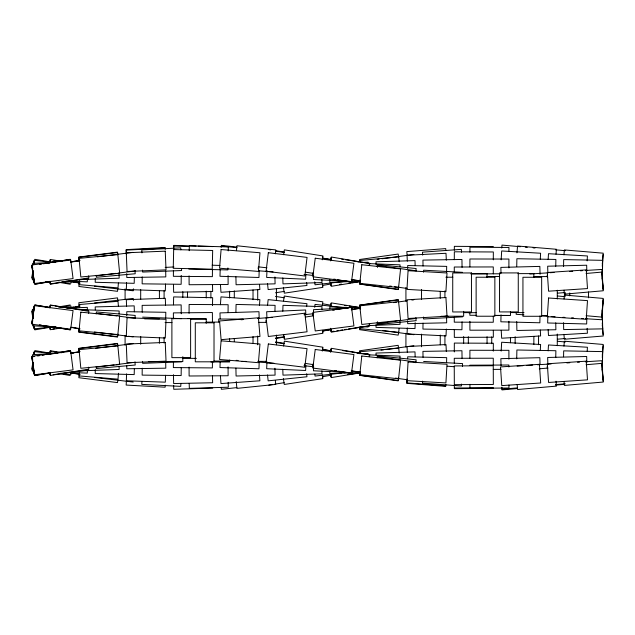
<?xml version="1.0" encoding="UTF-8"?>
<svg xmlns="http://www.w3.org/2000/svg" width="635" height="635" viewBox="0 0 635 635"><rect width="100%" height="100%" fill="white"/><g stroke="black" fill="none" stroke-linecap="round" stroke-linejoin="round"><path stroke-width="0.95" d="M469.892 266.875L469.908 258.993L508.913 259.048L508.897 267.914M469.892 358.148L469.908 350.266L508.913 350.322L508.897 359.188M454.287 317.238L454.271 322.167L493.276 322.239L493.292 316.325M454.295 259.683L454.335 251.801L493.339 251.968L493.3 259.85M454.295 351.941L454.335 343.075L493.339 343.241L493.3 351.123M469.86 312.309L469.852 315.27L476.679 315.301M469.924 252.135L469.948 247.213L508.952 247.452L508.929 251.389M602.448 326.072L602.567 307.356M189.063 313.325L189.119 304.459L228.124 304.713L228.068 312.595M454.327 250.285L454.35 246.34L493.355 246.594M173.426 270.391L173.371 276.304L212.376 276.646L212.439 269.748M173.426 361.664L173.371 367.578L212.376 367.919L212.431 362.006M142.224 276.939L142.145 283.837L181.15 284.29L181.245 275.415M142.224 368.213L142.145 375.11L181.15 375.555L181.237 367.673M126.738 315.627L126.794 311.682L165.798 312.293L165.703 318.198M423.037 323.167L422.934 329.081L461.939 329.724L462.066 321.842M516.731 266.605L516.882 258.723L555.879 259.453L555.744 266.351M516.715 358.854L516.882 349.988L555.879 350.726L555.744 357.624M563.555 266.494L563.682 259.596L602.686 260.334L602.329 279.051M563.57 356.783L563.682 350.869L602.686 351.607L602.329 370.324M173.49 304.792L173.649 296.91L212.646 297.704L212.487 305.586M227.894 267.946L227.854 269.915L188.857 269.057M235.902 312.325L236.085 304.443L275.082 305.348L274.939 311.253M407.63 268.478L407.694 265.525L446.691 266.382L446.564 272.296M407.654 358.767L407.694 356.799L446.691 357.656L446.58 362.585M501.039 314.897L500.864 321.794L539.861 322.778L540.036 315.889M547.846 316.087L547.672 322.977L586.669 323.969L586.819 318.056M95.306 278.336L95.202 282.273L134.191 283.321L134.35 277.416M95.306 369.61L95.202 373.547L134.191 374.594L134.35 368.689M173.665 248.333L173.752 245.38L196.175 246.07M173.657 249.007L173.744 246.055L189.341 246.523M189.198 250.698L189.349 245.777L228.338 246.959L228.219 250.896M220.194 269.383L219.98 276.281L258.969 277.487L259.183 270.597M220.162 361.64L219.98 367.546L258.969 368.76L259.183 361.863M376.095 324.445L376.007 327.398L414.996 328.573L415.171 322.667M282.797 311.221L282.996 305.316L321.977 306.641L321.881 309.594M48.911 263.7L48.982 261.731L54.832 261.938M87.4 278.868L87.297 281.829L65.857 281.059M87.4 370.141L87.297 373.094L67.81 372.404M119.062 313.96L119.174 311.007L81.169 309.626M126.571 282.607L126.325 289.497L165.306 290.894L165.552 284.004M126.571 373.872L126.325 380.77L165.306 382.167L165.552 375.277M329.755 308.824L329.827 306.856L360.037 307.959M399.971 266.819L400.05 264.851L368.872 263.588M399.971 358.092L400.05 356.124L368.872 354.862M266.978 270.55L266.66 277.439L305.625 279.217L305.848 274.296M266.978 361.823L266.66 368.713L305.625 370.491L305.848 365.57M32.703 323.866L32.607 325.834L55.983 326.954M32.941 318.937L33.504 307.126M313.579 276.558L313.436 279.511L349.472 281.281M313.579 367.832L313.436 370.784L352.393 372.697L352.488 370.729M352.393 281.424L352.488 279.456M141.946 381.429L141.795 384.381L180.753 386.382L180.904 383.437M407.337 328.017L407.035 333.923L445.992 335.907L446.341 329.017M126.381 381.127L126.167 385.064L165.116 387.183L165.227 385.215M423.521 272.161L423.632 270.192L462.582 272.344M462.415 366.562L462.582 363.609L423.632 361.466M501.158 259.818L501.674 250.968L540.615 253.238L540.274 259.144M501.158 351.091L501.674 342.241L540.615 344.511L540.274 350.409M548.14 259.596L548.481 253.698L587.423 255.969L587.137 260.882M548.14 350.869L548.481 344.972L587.423 347.242L587.192 351.171M516.271 312.356L516.152 314.325L523.931 314.817M603.059 301.061L601.885 319.746L585.335 318.699M32.703 275.82L32.425 279.749L34.377 279.884M32.909 272.867L33.052 270.899M33.536 264.017L33.742 261.072M32.568 369.054L32.425 371.023L34.377 371.157M33.599 354.306L33.742 352.346M602.29 266.311L603.131 254.516M602.29 357.584L603.131 345.789M220.416 304.752L220.98 296.886L259.882 299.672L259.461 305.57M407.138 378.976L406.844 382.905L445.738 385.81M422.585 381.119L422.434 383.088L461.327 386.04L461.478 384.072M360.013 374.007L360.164 372.039M407.122 379.412L406.821 383.342L445.706 386.366L445.857 384.397M602.258 311.19L603.179 299.395M79.462 280.726L79.129 284.647L117.999 287.893L118.412 282.98M79.462 371.991L79.129 375.92L117.999 379.159L118.491 373.269M516.969 252.897L517.549 246.023L556.419 249.269L556.006 254.183M563.943 254.849L564.356 249.936L603.226 253.182L602.321 263.985M563.943 346.115L564.356 341.209L603.226 344.456L602.321 355.259M564.047 298.966L564.396 295.037L603.25 298.426L601.623 317.079L586.081 315.722M501.737 248.039L501.999 245.094L520.454 246.721M32.536 322.016L32.71 320.056M32.893 318.095L33.076 316.135M33.695 309.261L33.965 306.316M96.187 313.896L96.369 311.936L135.215 315.444L134.945 318.389M360.077 326.731L359.894 328.7L398.732 332.327L399.097 328.398M377.126 266.557L377.325 264.597L416.131 268.526L415.933 270.486M377.126 357.83L377.325 355.87L416.131 359.799L415.83 362.736M258.183 268.74L258.389 266.779M267.533 305.498L268.153 299.617L306.943 303.697L306.634 306.641M236.442 250.658L236.966 245.761L275.749 249.904L275.336 253.825M221.178 247.325L221.393 245.364L236.903 247.063M32.988 271.105L32.131 278.94L34.068 279.154M33.75 264.247L34.179 260.334L49.689 262.041M32.988 362.379L32.131 370.213L34.068 370.427M33.853 354.544L34.179 351.607L50.657 353.425M71.112 281.265L70.898 283.218L62.174 282.257M71.112 372.531L70.898 374.491L60.238 373.316M314.714 307.332L315.047 304.395L344.114 307.689M49.657 307.761L49.887 305.8M133.437 288.822L133.199 290.782L94.472 286.163M79.208 328.986L78.851 331.922L117.562 336.661L117.808 334.701M330.517 260.413L330.764 258.461M330.517 351.687L330.764 349.734M369.237 265.168L369.475 263.215L360.767 262.144M369.237 356.441L369.475 354.489L356.894 352.941M79.319 282.535L78.827 286.441L117.523 291.33L117.896 288.393M79.319 373.809L78.827 377.714L117.523 382.603L117.896 379.666M79.311 328.224L78.811 332.137L117.507 337.066L117.88 334.137M49.808 261.842L50.07 259.89M49.808 353.108L50.07 351.155L51.999 351.417M330.676 305.546L330.946 303.594M360.124 280.043L359.585 283.948L398.232 289.25L398.629 286.322M360.124 371.316L359.585 375.221L398.232 380.524L398.494 378.571M377.492 267.406L377.762 265.454L416.393 270.843M322.516 258.532L322.794 256.58M322.516 349.806L322.794 347.853M359.839 327.724L359.561 329.668L398.177 335.137L398.597 332.208M359.966 281.138L359.553 284.067L398.161 289.584L398.582 286.655M359.966 372.412L359.553 375.341L398.161 380.857L398.582 377.928M283.551 300.887L284.282 296.013L322.85 301.831L322.262 305.729M330.66 260.469L331.105 257.548M330.66 351.742L331.105 348.821M304.411 365.808L304.713 363.863M283.591 254.738L284.361 249.865L322.89 255.929L322.278 259.818M283.591 346.004L284.361 341.138L322.89 347.202L322.278 351.091M49.879 262.406L50.34 259.485L61.897 261.31M49.879 353.679L50.34 350.758L61.897 352.584M31.79 323.533L34.782 305.054L50.189 307.546L34.869 304.935M70.604 327.827L70.294 329.771L43.339 325.406M330.597 306.761L331.224 302.871L360.101 307.554M49.943 307.919L50.419 305.006L88.908 311.348L88.582 313.293M31.758 277.797L32.893 270.994M34.361 262.247L34.846 259.326L50.236 261.898M31.758 369.07L32.893 362.267M34.195 354.489L34.846 350.599L50.236 353.171M312.603 275.582L313.087 272.661M312.603 366.847L313.087 363.934M351.56 370.332L351.076 373.253L338.574 371.173M31.75 323.398L32.901 316.595M70.541 327.946L70.207 329.89L58.674 327.938M330.652 260.906L331.311 257.024L369.768 263.525L369.443 265.47M330.652 352.179L331.311 348.298L369.768 354.798L369.443 356.743M322.485 331.129L331.129 329.628M322.461 285.448L331.113 283.964M322.461 376.722L331.113 375.237M58.674 261.247L70.207 259.302L70.541 261.247M34.869 284.25L50.252 281.654L34.782 284.139L31.79 265.652M58.674 352.52L70.207 350.576L70.541 352.512M351.266 309.801L359.918 308.34M34.869 375.523L49.292 373.094M58.69 306.895L70.231 304.967M50.236 327.287L34.846 329.859L34.361 326.946M332.803 310.253L334.724 309.928M336.653 309.61L351.076 307.213M322.405 330.962L331.065 329.517M70.469 261.906L80.089 260.318M70.469 353.179L80.089 351.592M39.489 264.406L41.418 264.096M43.339 263.787L70.294 259.413L70.604 261.358M360.101 281.63L331.224 286.314L330.597 282.424M34.679 356.457L31.79 356.926L34.782 375.412L50.189 372.912M37.568 355.989L39.489 355.679M42.378 355.211L44.299 354.901M46.228 354.592L70.294 350.687M275.542 338.534L284.21 337.137M360.101 372.904L331.224 377.587L330.597 373.697M275.526 292.783L284.194 291.401M268.788 385.127L272.637 384.516M274.558 384.207L284.194 382.675M70.533 307.554L80.161 306.038M60.936 328.033L50.34 329.708L50.03 327.755M305.53 317.04L313.238 315.825M275.471 338.074L284.147 336.733M333.994 331.2L331.105 331.637L330.803 329.692M336.891 330.764L338.812 330.47M340.741 330.176L342.67 329.882M344.599 329.589L346.527 329.295M348.456 329.001L359.061 327.39M70.628 261.945L78.343 260.802M50.221 283.893L60.833 282.321M70.628 353.219L79.311 351.933M53.118 374.737L59.865 373.737M339.638 284.385L341.574 284.115M348.329 283.178L350.266 282.908M352.195 282.646L359.926 281.575M393.525 302.633L396.423 302.228M398.351 301.958L407.043 300.744M411.877 300.069L413.806 299.799M416.393 318.341L377.762 323.739L377.492 321.786M347.369 374.587L349.298 374.317M351.226 374.047L359.926 372.84M70.755 307.61L73.652 307.221M75.581 306.959L78.486 306.57M52.967 328.914L54.904 328.652M56.832 328.39L59.73 327.993M377.142 259.413L379.079 259.151M381.976 258.77L413.869 254.5M381.008 350.171L383.913 349.782M385.842 349.52L413.869 345.765M97.338 256.818L133.144 252.365M96.75 275.757L116.102 273.352M118.039 273.106L135.453 270.939M95.409 348.329L133.144 343.63M96.75 367.03L114.165 364.863M116.102 364.625L135.453 362.212M351.711 309.293L360.418 308.221M355.925 327.636L369.475 325.977L369.237 324.017M71.866 261.906L74.771 261.556M76.708 261.326L78.645 261.088M57.634 282.464L59.571 282.234M61.508 281.996L88.614 278.757M94.472 303.03L133.199 298.41L133.437 300.363M70.898 353.29L73.803 352.941M60.539 373.388L88.614 370.03M304.014 314.769L313.706 313.666M343.146 281.615L315.047 284.79L314.714 281.853M341.209 373.102L315.047 376.063L314.825 374.102M344.114 372.777L347.027 372.443M34.068 310.031L32.131 310.245L32.988 318.079M61.206 307.038L70.898 305.967L71.112 307.927M49.689 327.144L34.179 328.859L33.853 325.922M51.626 326.93L53.562 326.715M236.895 387.612L221.385 389.295L221.17 387.334M359.894 260.493L398.732 256.865L399.185 261.771M45.617 281.805L47.561 281.63M557.546 339.193L565.317 338.503M517.549 388.525L502.007 389.906L501.833 387.945M555.609 385.127L564.356 384.35M586.081 273.471L601.623 272.113L603.25 290.766L564.396 294.148L564.047 290.227M539.274 368.816L548.021 368.054M586.081 364.736L601.623 363.387L603.25 382.04L564.396 385.421L564.047 381.492M557.522 293.18L565.293 292.521M517.509 387.882L501.967 389.215L501.801 387.247M555.577 384.619L565.293 383.786M241.03 319.754L242.975 319.603M257.556 318.476L272.145 317.341M34.377 309.301L32.425 309.443L32.703 313.373M529.773 274.002L547.291 272.891M550.212 272.709L554.101 272.463M569.77 271.47L572.683 271.288M580.469 270.796L582.414 270.677M585.335 270.486L601.885 269.446L603.059 288.131M517.12 366.077L522.962 365.704M526.852 365.458L532.694 365.093M537.559 364.784L551.18 363.918M566.849 362.934L569.77 362.744M577.548 362.252L579.501 362.133M585.335 361.759L601.885 360.712L603.059 379.397M462.582 316.849L423.632 318.992L423.521 317.024M165.179 267.422L173.942 266.954M165.132 248.087L126.182 250.142L126.389 254.079M55.015 262.287L32.607 263.358L32.703 265.327M348.496 307.959L313.436 309.682L313.579 312.634M54.038 353.608L32.607 354.632L32.703 356.6M368.872 325.604L400.05 324.334L399.931 321.381M181.602 361.815L142.629 363.331L142.55 361.363M360.331 262.485L368.125 262.199M80.193 279.598L119.174 278.186L119.031 274.249M349.321 281.623L329.827 282.337L329.724 279.376M351.266 281.551L360.037 281.234M361.307 353.719L368.125 353.473M80.193 370.864L119.174 369.459L119.062 366.506M360.037 372.499L329.827 373.602L329.755 371.634M66.834 308.094L87.297 307.364L87.4 310.317M48.982 327.462L55.809 327.215M212.741 388.08L173.752 389.279L173.633 385.342M493.236 369.395L501.039 369.348M454.35 388.001L493.355 387.755M493.355 388.39L454.35 388.644L454.327 384.707L454.247 365.927L493.252 365.736L493.339 384.461L454.335 384.651M470.829 273.915L500.078 273.78M469.852 365.196L508.857 365.014L508.865 366.982M518.096 273.614L533.86 273.614L533.86 277.519M471.289 273.677L487.053 273.677L487.053 277.574M491.736 276.511L499.618 276.511M486.974 276.558L491.903 276.558M533.781 276.622L547.41 276.566M445.913 277.217L452.811 277.217M463.574 312.626L471.456 312.626M510.373 312.571L524.01 312.618M468.336 312.682L476.218 312.682M494.689 315.516L510.461 315.516L510.461 311.61M541.496 315.571L547.41 315.571M444.929 316.222L463.653 316.222L463.653 311.348M441.15 316.27L448.048 316.27M187.5 318.492L206.216 318.492L206.216 323.278M144.629 318.873L159.409 318.873M243.173 319.087L218.702 319.04L218.702 321.969M190.452 319.373L206.216 319.373M206.137 322.135L219.766 322.08M258.691 322.366L266.573 322.366M165.076 322.58L171.974 322.58M182.737 358.323L196.366 358.378M213.852 361.085L229.624 361.085M242.102 361.418L246.047 361.418M257.707 361.371L266.573 361.371M164.092 361.585L182.816 361.585L182.816 356.711M148.495 361.632L167.211 361.632M210.899 361.966L229.624 361.966L229.624 360.013M494.228 315.381L508.857 315.444M212.177 265.2L219.972 265.438M198.12 246.134L212.741 246.586M48.982 352.997L57.753 353.314M360.331 326.707L368.125 326.985M142.629 317.127L181.602 318.643M541.449 315.928L547.291 316.293M551.18 316.54L555.077 316.786M562.951 317.286L564.904 317.405M571.714 317.841L573.659 317.96M581.446 318.452L583.39 318.579M447.191 366.189L453.993 366.705M258.532 270.796L273.113 271.923M236.172 360.331L238.117 360.482M258.532 362.061L274.082 363.268M557.522 296.005L565.293 296.672M525.312 247.15L527.248 247.325M533.082 247.84L535.019 248.007M555.601 249.825L565.317 250.682M557.546 341.273L565.317 341.955M46.593 307.467L48.53 307.65M221.345 246.039L236.863 247.674M259.215 266.97L266.978 267.795M304.014 274.423L313.706 275.526M304.014 365.689L313.706 366.8M94.472 377.428L133.199 382.056M58.603 306.84L60.539 307.078M62.476 307.308L88.614 310.436M71.866 327.287L74.771 327.636M356.894 261.668L358.831 261.906M351.711 279.892L360.418 280.964M353.02 352.465L354.957 352.703M351.711 371.165L360.418 372.237M96.75 313.428L117.07 315.96M119.007 316.198L135.453 318.246M94.44 332.01L126.373 335.986M128.302 336.225L133.144 336.828M382.945 330.549L413.869 334.693M53.935 260.406L55.864 260.667M57.801 260.929L60.698 261.326M70.755 281.575L79.446 282.75M53.935 351.679L56.832 352.076M58.769 352.338L61.666 352.727M70.755 372.848L79.446 374.023M389.66 286.02L391.589 286.29M394.486 286.695L407.043 288.449M344.472 305.475L346.4 305.745M349.298 306.141L351.226 306.411M353.163 306.681L359.926 307.618M377.762 356.727L416.393 362.117M395.454 378.103L407.043 379.722M50.221 305.292L53.118 305.721M55.047 306.006L61.793 307.007M71.588 327.39L79.311 328.533M341.709 259.159L343.638 259.453M345.567 259.747L360.021 261.945M342.67 350.583L360.021 353.219M275.471 251.119L284.147 252.46M275.471 342.392L284.147 343.733M305.53 272.153L313.238 273.36M70.533 281.63L80.161 283.154M305.53 363.418L313.238 364.633M70.533 372.904L80.161 374.428M275.526 296.41L284.194 297.791M268.803 249.571L270.732 249.88M275.542 250.658L284.21 252.055M275.542 341.932L284.21 343.321M39.489 324.779L41.418 325.096M70.469 327.287L80.089 328.866M322.405 258.231L331.065 259.667M333.764 279.098L335.685 279.416M337.614 279.741L351.076 281.98M58.69 282.297L70.231 284.226M322.405 349.504L331.065 350.941M334.724 370.53L336.653 370.848M59.65 373.729L70.231 375.499M351.266 279.384L359.918 280.853M351.266 370.657L359.918 372.118M322.461 303.744L331.113 305.221M322.485 258.064L331.129 259.564M322.485 349.337L331.129 350.837M369.443 323.715L369.768 325.66L331.311 332.168L330.652 328.279M31.75 265.795L32.901 272.598M31.75 357.06L32.901 363.863M31.758 311.396L32.893 318.198M312.603 313.611L312.928 315.555M88.582 275.9L88.908 277.844L50.419 284.186L49.943 281.265M88.582 367.165L88.908 369.11L50.419 375.46L49.943 372.539M322.429 330.343L322.89 333.264L284.361 339.32L283.591 334.454M265.867 320.611L266.168 322.556M322.262 283.464L322.85 287.361L284.282 293.18L283.401 287.33M322.262 374.737L322.85 378.635L284.282 384.453L283.401 378.603M49.935 373.213L50.221 375.166M398.439 301.554L398.161 299.609L359.553 305.125L359.966 308.054M398.597 256.977L398.177 254.056L359.561 259.517L359.839 261.469M398.597 348.25L398.177 345.321L359.561 350.79L359.974 353.719M322.516 330.66L322.794 332.605M283.893 336.113L284.17 338.066M330.676 283.639L330.946 285.591M330.676 374.912L330.946 376.865M398.494 301.887L398.232 299.934L359.585 305.237L360.124 309.142M49.808 327.35L50.07 329.303M322.461 284.512L322.715 286.464M322.461 375.785L322.715 377.738M117.753 254.079L117.507 252.127L78.811 257.056L79.311 260.969M117.896 300.792L117.523 297.863L78.827 302.744L79.319 306.657M117.753 345.353L117.507 343.392L78.811 348.329L79.311 352.234M330.517 328.771L330.764 330.732M117.808 254.484L117.562 252.532L78.851 257.27L79.208 260.199M117.808 345.757L117.562 343.805L78.851 348.544L79.327 352.449M49.657 281.432L49.887 283.385M49.657 372.705L49.887 374.658M306.634 282.551L306.943 285.488L268.153 289.576L267.533 283.694M306.634 373.824L306.943 376.761L268.153 380.849L267.533 374.967M275.32 380.484L275.717 384.405L236.918 388.382L236.212 381.524M415.83 317.722L416.131 320.667L377.325 324.596L377.126 322.636M399.185 353.044L398.732 348.139L359.894 351.766L360.077 353.727M32.536 267.168L32.71 269.129M32.893 271.097L33.076 273.058M33.695 279.924L33.965 282.869M32.536 358.442L32.71 360.402M33.607 370.221L33.965 374.142M134.945 270.804L135.215 273.748L96.369 277.257L96.187 275.296M134.945 362.077L135.215 365.022L96.369 368.53L96.187 366.562M556.014 381.206L556.443 386.112L517.588 389.501L517.16 384.596M547.179 275.28L547.346 277.241M547.179 366.554L547.346 368.514M602.321 325.207L603.226 336.002L564.356 339.257L563.943 334.343M118.412 306.213L117.999 301.3L79.129 304.538L79.375 307.483M602.258 278.003L603.179 289.79M602.258 369.276L603.179 381.063M445.865 250.563L445.714 248.602L406.829 251.595L407.13 255.524M461.574 252.293L461.359 249.349L422.458 252.174L422.672 255.127M602.29 322.882L603.131 334.677M259.532 284.599L259.882 289.52L220.98 292.298L220.416 284.44M259.461 374.888L259.882 380.786L220.98 383.572L220.416 375.706M32.909 316.325L33.052 318.286M33.536 325.168L33.742 328.12M587.137 328.303L587.423 333.224L548.481 335.494L548.14 329.589M540.274 330.049L540.615 335.955L501.674 338.225L501.213 330.351M180.832 249.809L180.729 247.84L141.78 249.928L141.938 252.881M165.219 249.46L165.108 247.491L126.167 249.634L126.381 253.571M446.341 260.175L445.992 253.286L407.035 255.262L407.337 261.168M446.341 351.449L445.992 344.559L407.035 346.535L407.337 352.441M352.393 307.769L352.488 309.737M32.988 271.232L33.504 282.059M32.988 362.506L33.504 373.332M305.848 314.889L305.625 309.967L266.66 311.745L266.93 317.659M181.531 268.573L181.602 270.542L142.629 272.066L142.55 270.089M165.552 305.189L165.306 298.291L126.325 299.696L126.571 306.586M321.881 279.598L321.977 282.551L282.996 283.877L282.797 277.963M321.881 370.864L321.977 373.824L282.996 375.142L282.797 369.237M259.183 318.595L258.969 311.698L219.98 312.912L220.162 318.818M415.147 265.541L414.996 260.612L376.007 261.787L376.095 264.739M415.147 356.806L414.996 351.885L376.007 353.06L376.071 355.028M228.179 382.31L228.322 387.231L189.333 388.366L189.19 383.445M134.35 311.777L134.191 305.864L95.202 306.911L95.282 309.872M586.819 271.137L586.669 265.224L547.672 266.208L547.846 273.106M586.819 362.402L586.669 356.497L547.672 357.481L547.846 364.379M540.06 274.288L539.861 266.406L500.864 267.391L501.015 273.304M540.036 364.577L539.861 357.68L500.864 358.664L501.039 365.562M446.564 316.897L446.691 322.802L407.694 323.667L407.63 320.707M274.923 276.947L275.082 283.845L236.085 284.742L235.902 276.86M274.923 368.221L275.082 375.118L236.085 376.015L235.902 368.133M212.503 284.591L212.646 291.489L173.649 292.275L173.49 284.393M212.503 375.864L212.646 382.754L173.649 383.548L173.466 374.682M602.329 310.134L602.686 328.859L563.682 329.589L563.555 322.691M555.744 322.842L555.879 329.74L516.882 330.47L516.715 321.604M462.066 267.351L461.939 259.469L422.934 260.104L423.037 266.017M462.066 358.624L461.939 350.742L422.934 351.377L423.037 357.291M165.703 270.986L165.798 276.9L126.794 277.511L126.738 273.566M165.703 362.26L165.798 368.173L126.794 368.776L126.754 365.823M181.245 313.769L181.15 304.903L142.145 305.356L142.224 312.253M212.463 322.397L212.376 312.539L173.371 312.888L173.426 318.802M602.448 263.112L602.567 281.837M602.448 354.386L602.567 373.11M508.937 385.064L508.96 388.017L469.956 388.263L469.932 384.326M228.068 275.606L228.124 284.472L189.119 284.734L189.063 275.86M228.068 366.879L228.124 375.745L189.119 375.999L189.063 367.133M493.308 330.319L493.339 337.217L454.335 337.383L454.295 329.501M493.292 273.844L493.276 266.946L454.271 267.017L454.287 271.947M493.292 365.117L493.276 358.219L454.271 358.291L454.287 363.22M508.897 321.27L508.913 330.144L469.908 330.2L469.892 321.326M588.47 291.957L588.47 297.807M569.746 292.933L569.746 295.854M565.063 293.33L565.063 295.283M557.268 290.219L557.268 298.998M557.268 334.034L557.268 345.734M538.543 335.986L538.543 344.757M533.86 336.677L533.86 344.48M515.136 336.677L515.136 343.503M510.461 337.876L510.461 342.749M491.736 336.899L491.736 343.726M487.053 336.733L487.053 343.559M468.336 336.733L468.336 343.559M463.653 336.606L463.653 343.432M444.929 290.87L444.929 297.696M444.929 335.629L444.929 345.384M440.253 291.489L440.253 298.315M440.253 335.074L440.253 344.829M421.529 289.544L421.529 299.291M421.529 334.105L421.529 346.781M405.924 287.552L405.924 301.3M405.924 333.264L405.924 346.916M276.431 288.552L276.431 300.252M276.431 335.042L276.431 344.789M257.707 289.528L257.707 300.252M257.707 336.018L257.707 344.789M253.024 289.909L253.024 299.664M253.024 336.645L253.024 343.471M234.299 290.886L234.299 297.712M234.299 338.598L234.299 341.519M229.624 291.203L229.624 298.029M229.624 338.661L229.624 341.582M210.899 291.203L210.899 298.029M206.216 291.163L206.216 297.982M187.5 292.132L187.5 297.013M182.816 291.687L182.816 297.537M164.092 290.711L164.092 298.513M164.092 337.209L164.092 343.059M159.409 290.679L159.409 298.482M159.409 337.399L159.409 343.249M140.692 289.703L140.692 299.458M140.692 336.423L140.692 344.226M125.087 288.877L125.087 299.601M125.087 335.407L125.087 345.265M173.68 249.571L173.244 268.287L212.233 269.2L212.677 250.484L173.68 249.571M127.056 317.706L126.278 336.415L165.251 338.026L166.021 319.318L127.056 317.706M408.067 270.693L406.971 289.385L445.913 291.663L447.008 272.979L408.067 270.693M408.067 361.966L406.971 380.659L445.913 382.937L447.008 364.244L408.067 361.966M548.577 297.998L547.322 316.674L586.24 319.294L587.494 300.617L548.577 297.998M221.099 249.547L219.559 268.208L258.429 271.415L259.969 252.754L221.099 249.547M221.099 340.82L219.559 359.474L258.429 362.688L259.969 344.027L221.099 340.82M80.828 312.182L79.034 330.819L117.864 334.55L119.65 315.912L80.828 312.182M361.791 264.739L359.791 283.353L398.566 287.528L400.574 268.915L361.791 264.739M361.791 356.013L359.791 374.626L398.566 378.801L400.574 360.188L361.791 356.013M268.335 252.698L266.081 271.288L304.8 275.987L307.054 257.397L268.335 252.698M268.335 343.972L266.081 362.553L304.8 367.26L307.054 348.671L268.335 343.972M34.377 305.665L32.012 324.239L70.707 329.16L73.065 310.586L34.377 305.665M315.246 258.215L312.825 276.781L351.504 281.829L353.925 263.263L315.246 258.215M315.246 349.488L312.825 368.054L351.504 373.102L353.925 354.536L315.246 349.488M351.504 307.356L312.825 312.412L315.246 330.97L353.925 325.922L351.504 307.356M70.707 260.025L32.012 264.954L34.377 283.527L73.065 278.598L70.707 260.025M70.707 351.298L32.012 356.227L34.377 374.801L73.065 369.872L70.707 351.298M304.8 313.206L266.081 317.905L268.335 336.494L307.054 331.787L304.8 313.206M398.566 301.657L359.791 305.84L361.791 324.453L400.574 320.27L398.566 301.657M117.864 254.635L79.034 258.366L80.828 277.003L119.65 273.272L117.864 254.635M117.864 345.908L79.034 349.639L80.828 368.276L119.65 364.546L117.864 345.908M258.429 317.778L219.559 320.985L221.099 339.646L259.969 336.439L258.429 317.778M586.24 269.891L547.322 272.51L548.577 291.195L587.494 288.576L586.24 269.891M539.433 364.315L500.515 366.935L501.769 385.612L540.687 382.992L539.433 364.315M586.24 361.164L547.322 363.784L548.577 382.46L587.494 379.849L586.24 361.164M445.913 297.521L406.971 299.807L408.067 318.492L447.008 316.214L445.913 297.521M165.251 251.158L126.278 252.778L127.056 271.486L166.021 269.867L165.251 251.158M165.251 342.432L126.278 344.051L127.056 362.752L166.021 361.14L165.251 342.432M471.456 272.955L452.731 272.955L452.731 311.96L471.456 311.96L471.456 272.955M518.263 272.915L499.539 272.915L499.539 311.92L518.263 311.92L518.263 272.915M494.856 277.225L476.131 277.225L476.131 316.23L494.856 316.23L494.856 277.225M541.663 277.273L522.938 277.273L522.938 316.278L541.663 316.278L541.663 277.273M190.619 318.643L171.894 318.643L171.894 357.648L190.619 357.648L190.619 318.643M214.019 322.81L195.294 322.81L195.294 361.815L214.019 361.815L214.019 322.81"/></g></svg>
